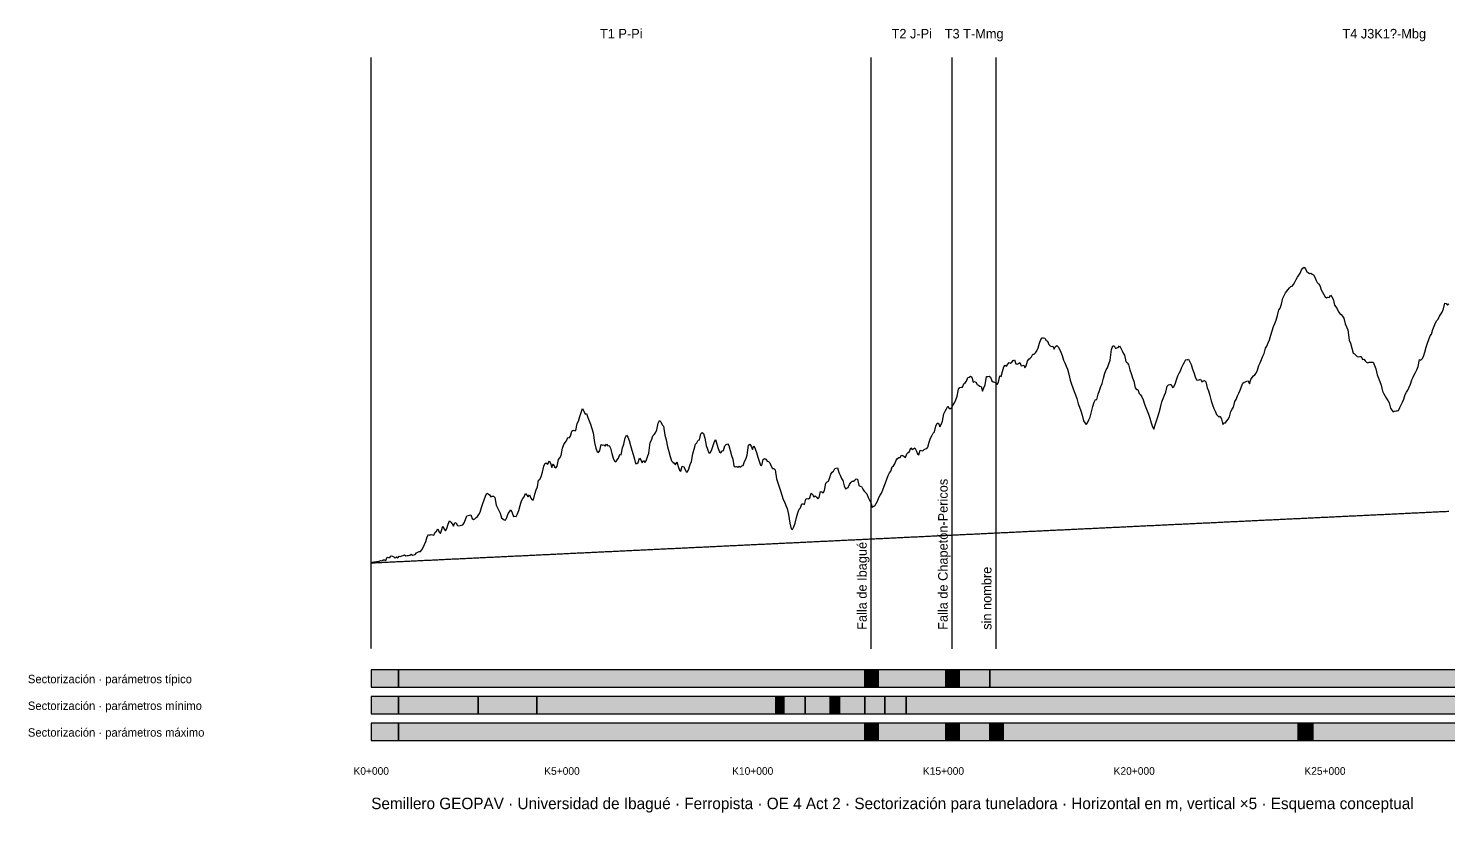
# Model space of a CAD drawing. Header units: metres. Extents: x -8987 to 52212, y -1790 to 18763.
# Drawn here: x -8987 to 28241, y -1790 to 18763 of the extents above; entities that cross this region are included whole.
import ezdxf
from ezdxf.enums import TextEntityAlignment as Align

# ---------------------------------------------------------------- set-up
doc = ezdxf.new("R2010")
doc.units = ezdxf.units.M
doc.linetypes.add('DASHED', pattern=[1.524, 1.27, -0.254])
for name, color, linetype in [('CONDICIONADA', 40, 'Continuous'), ('DESFAVORABLE', 1, 'Continuous'), ('FALLAS', 1, 'Continuous'), ('FAVORABLE', 3, 'Continuous'), ('RASANTE', 5, 'Continuous'), ('TERRENO', 8, 'Continuous'), ('TEXTO', 7, 'Continuous'), ('TRAMOS', 9, 'Continuous')]:
    doc.layers.add(name, color=color, linetype=linetype)

msp = doc.modelspace()

# ---------------------------------------------------------------- hatches: boundary and pattern name
at = {"layer": 'CONDICIONADA'}
for points in [[(2803.9, 800), (4336.5, 800), (4336.5, 1250), (2803.9, 1250)], [(10606.1, 800), (10815.05, 800), (10815.05, 1250), (10606.1, 1250)], [(11372.35, 800), (12034.15, 800), (12034.15, 1250), (11372.35, 1250)], [(12277.95, 800), (12939.75, 800), (12939.75, 1250), (12277.95, 1250)], [(13462.2, 800), (14019.5, 800), (14019.5, 1250), (13462.2, 1250)], [(24294.7, 100), (24677.8, 100), (24677.8, 550), (24294.7, 550)]]:
    msp.add_hatch(color=40, dxfattribs=at).paths.add_polyline_path(points)
at = {"layer": 'DESFAVORABLE'}
for points in [[(0, 1500), (714.05, 1500), (714.05, 1950), (0, 1950)], [(12939.75, 1500), (13288.05, 1500), (13288.05, 1950), (12939.75, 1950)], [(15064.45, 1500), (15412.75, 1500), (15412.75, 1950), (15064.45, 1950)], [(16213.9, 1500), (36729.4, 1500), (36729.4, 1950), (16213.9, 1950)], [(0, 800), (714.05, 800), (714.05, 1250), (0, 1250)], [(4336.5, 800), (10606.1, 800), (10606.1, 1250), (4336.5, 1250)], [(12034.15, 800), (12277.95, 800), (12277.95, 1250), (12034.15, 1250)], [(12939.75, 800), (13462.2, 800), (13462.2, 1250), (12939.75, 1250)], [(14019.5, 800), (52211.8, 800), (52211.8, 1250), (14019.5, 1250)], [(0, 100), (714.05, 100), (714.05, 550), (0, 550)], [(12939.75, 100), (13288.05, 100), (13288.05, 550), (12939.75, 550)], [(15064.45, 100), (15412.75, 100), (15412.75, 550), (15064.45, 550)], [(16213.9, 100), (16562.2, 100), (16562.2, 550), (16213.9, 550)]]:
    msp.add_hatch(color=1, dxfattribs=at).paths.add_polyline_path(points)
at = {"layer": 'FAVORABLE'}
for points in [[(714.05, 1500), (12939.75, 1500), (12939.75, 1950), (714.05, 1950)], [(13288.05, 1500), (15064.45, 1500), (15064.45, 1950), (13288.05, 1950)], [(15412.75, 1500), (16213.9, 1500), (16213.9, 1950), (15412.75, 1950)], [(714.05, 800), (2803.9, 800), (2803.9, 1250), (714.05, 1250)], [(10815.05, 800), (11372.35, 800), (11372.35, 1250), (10815.05, 1250)], [(714.05, 100), (12939.75, 100), (12939.75, 550), (714.05, 550)], [(13288.05, 100), (15064.45, 100), (15064.45, 550), (13288.05, 550)], [(15412.75, 100), (16213.9, 100), (16213.9, 550), (15412.75, 550)], [(16562.2, 100), (24294.7, 100), (24294.7, 550), (16562.2, 550)], [(24677.8, 100), (35022.7, 100), (35022.7, 550), (24677.8, 550)]]:
    msp.add_hatch(color=3, dxfattribs=at).paths.add_polyline_path(points)

# ---------------------------------------------------------------- linework, layer by layer
at = {"layer": 'CONDICIONADA'}
for points in [[(2803.9, 800), (4336.5, 800), (4336.5, 1250), (2803.9, 1250)], [(10606.1, 800), (10815.05, 800), (10815.05, 1250), (10606.1, 1250)], [(11372.35, 800), (12034.15, 800), (12034.15, 1250), (11372.35, 1250)], [(12277.95, 800), (12939.75, 800), (12939.75, 1250), (12277.95, 1250)], [(13462.2, 800), (14019.5, 800), (14019.5, 1250), (13462.2, 1250)], [(24294.7, 100), (24677.8, 100), (24677.8, 550), (24294.7, 550)]]:
    msp.add_lwpolyline(points, close=True, dxfattribs=at)
at = {"layer": 'DESFAVORABLE'}
for points in [[(0, 1500), (714.05, 1500), (714.05, 1950), (0, 1950)], [(12939.75, 1500), (13288.05, 1500), (13288.05, 1950), (12939.75, 1950)], [(15064.45, 1500), (15412.75, 1500), (15412.75, 1950), (15064.45, 1950)], [(16213.9, 1500), (36729.4, 1500), (36729.4, 1950), (16213.9, 1950)], [(0, 800), (714.05, 800), (714.05, 1250), (0, 1250)], [(4336.5, 800), (10606.1, 800), (10606.1, 1250), (4336.5, 1250)], [(12034.15, 800), (12277.95, 800), (12277.95, 1250), (12034.15, 1250)], [(12939.75, 800), (13462.2, 800), (13462.2, 1250), (12939.75, 1250)], [(14019.5, 800), (52211.8, 800), (52211.8, 1250), (14019.5, 1250)], [(0, 100), (714.05, 100), (714.05, 550), (0, 550)], [(12939.75, 100), (13288.05, 100), (13288.05, 550), (12939.75, 550)], [(15064.45, 100), (15412.75, 100), (15412.75, 550), (15064.45, 550)], [(16213.9, 100), (16562.2, 100), (16562.2, 550), (16213.9, 550)]]:
    msp.add_lwpolyline(points, close=True, dxfattribs=at)
at = {"layer": 'FALLAS'}
for p, q in [((13107.67, 2500), (13107.67, 18000)), ((15230.46, 2500), (15230.46, 18000)), ((16377.96, 2500), (16377.96, 18000))]:
    msp.add_line(p, q, dxfattribs=at)
at = {"layer": 'FAVORABLE'}
for points in [[(714.05, 1500), (12939.75, 1500), (12939.75, 1950), (714.05, 1950)], [(13288.05, 1500), (15064.45, 1500), (15064.45, 1950), (13288.05, 1950)], [(15412.75, 1500), (16213.9, 1500), (16213.9, 1950), (15412.75, 1950)], [(714.05, 800), (2803.9, 800), (2803.9, 1250), (714.05, 1250)], [(10815.05, 800), (11372.35, 800), (11372.35, 1250), (10815.05, 1250)], [(714.05, 100), (12939.75, 100), (12939.75, 550), (714.05, 550)], [(13288.05, 100), (15064.45, 100), (15064.45, 550), (13288.05, 550)], [(15412.75, 100), (16213.9, 100), (16213.9, 550), (15412.75, 550)], [(16562.2, 100), (24294.7, 100), (24294.7, 550), (16562.2, 550)], [(24677.8, 100), (35022.7, 100), (35022.7, 550), (24677.8, 550)]]:
    msp.add_lwpolyline(points, close=True, dxfattribs=at)
at = {"layer": 'RASANTE'}
msp.add_lwpolyline([(0, 4755), (34.8, 4756.5), (69.7, 4758.5), (104.5, 4760), (139.3, 4761.5), (174.2, 4763.5), (209, 4765), (243.8, 4766.5), (278.6, 4768.5), (313.5, 4770), (348.3, 4771.5), (383.1, 4773.5), (418, 4775), (452.8, 4776.5), (487.6, 4778.5), (522.5, 4780), (557.3, 4781.5), (592.1, 4783.5), (627, 4785), (661.8, 4786.5), (696.6, 4788.5), (731.5, 4790), (766.3, 4791.5), (801.1, 4793.5), (835.9, 4795), (870.8, 4796.5), (905.6, 4798.5), (940.4, 4800), (975.3, 4801.5), (1010.1, 4803.5), (1044.9, 4805), (1079.8, 4807), (1114.6, 4808.5), (1149.4, 4810), (1184.3, 4812), (1219.1, 4813.5), (1253.9, 4815), (1288.8, 4817), (1323.6, 4818.5), (1358.4, 4820), (1393.2, 4822), (1428.1, 4823.5), (1462.9, 4825), (1497.7, 4827), (1532.6, 4828.5), (1567.4, 4830), (1602.2, 4832), (1637.1, 4833.5), (1671.9, 4835), (1706.7, 4837), (1741.6, 4838.5), (1776.4, 4840), (1811.2, 4842), (1846, 4843.5), (1880.9, 4845), (1915.7, 4847), (1950.5, 4848.5), (1985.4, 4850), (2020.2, 4852), (2055, 4853.5), (2089.9, 4855), (2124.7, 4857), (2159.5, 4858.5), (2194.4, 4860), (2229.2, 4862), (2264, 4863.5), (2298.9, 4865), (2333.7, 4867), (2368.5, 4868.5), (2403.3, 4870), (2438.2, 4872), (2473, 4873.5), (2507.8, 4875), (2542.7, 4877), (2577.5, 4878.5), (2612.3, 4880), (2647.2, 4882), (2682, 4883.5), (2716.8, 4885), (2751.7, 4887), (2786.5, 4888.5), (2821.3, 4890), (2856.2, 4892), (2891, 4893.5), (2925.8, 4895), (2960.6, 4897), (2995.5, 4898.5), (3030.3, 4900), (3065.1, 4902), (3100, 4903.5), (3134.8, 4905.5), (3169.6, 4907), (3204.5, 4908.5), (3239.3, 4910.5), (3274.1, 4912), (3309, 4913.5), (3343.8, 4915.5), (3378.6, 4917), (3413.4, 4918.5), (3448.3, 4920.5), (3483.1, 4922), (3517.9, 4923.5), (3552.8, 4925.5), (3587.6, 4927), (3622.4, 4928.5), (3657.3, 4930.5), (3692.1, 4932), (3726.9, 4933.5), (3761.8, 4935.5), (3796.6, 4937), (3831.4, 4938.5), (3866.3, 4940.5), (3901.1, 4942), (3935.9, 4943.5), (3970.7, 4945.5), (4005.6, 4947), (4040.4, 4948.5), (4075.2, 4950.5), (4110.1, 4952), (4144.9, 4953.5), (4179.7, 4955.5), (4214.6, 4957), (4249.4, 4958.5), (4284.2, 4960.5), (4319.1, 4962), (4353.9, 4963.5), (4388.7, 4965.5), (4423.5, 4967), (4458.4, 4968.5), (4493.2, 4970.5), (4528, 4972), (4562.9, 4973.5), (4597.7, 4975.5), (4632.5, 4977), (4667.4, 4978.5), (4702.2, 4980.5), (4737, 4982), (4771.9, 4983.5), (4806.7, 4985.5), (4841.5, 4987), (4876.4, 4988.5), (4911.2, 4990.5), (4946, 4992), (4980.8, 4993.5), (5015.7, 4995.5), (5050.5, 4997), (5085.3, 4998.5), (5120.2, 5000.5), (5155, 5002), (5189.8, 5003.5), (5224.7, 5005.5), (5259.5, 5007), (5294.3, 5009), (5329.2, 5010.5), (5364, 5012), (5398.8, 5014), (5433.7, 5015.5), (5468.5, 5017), (5503.3, 5019), (5538.1, 5020.5), (5573, 5022), (5607.8, 5024), (5642.6, 5025.5), (5677.5, 5027), (5712.3, 5029), (5747.1, 5030.5), (5782, 5032), (5816.8, 5034), (5851.6, 5035.5), (5886.5, 5037), (5921.3, 5039), (5956.1, 5040.5), (5990.9, 5042), (6025.8, 5044), (6060.6, 5045.5), (6095.4, 5047), (6130.3, 5049), (6165.1, 5050.5), (6199.9, 5052), (6234.8, 5054), (6269.6, 5055.5), (6304.4, 5057), (6339.3, 5059), (6374.1, 5060.5), (6408.9, 5062), (6443.8, 5064), (6478.6, 5065.5), (6513.4, 5067), (6548.2, 5069), (6583.1, 5070.5), (6617.9, 5072), (6652.7, 5074), (6687.6, 5075.5), (6722.4, 5077), (6757.2, 5079), (6792.1, 5080.5), (6826.9, 5082), (6861.7, 5084), (6896.6, 5085.5), (6931.4, 5087), (6966.2, 5089), (7001.1, 5090.5), (7035.9, 5092), (7070.7, 5094), (7105.5, 5095.5), (7140.4, 5097), (7175.2, 5099), (7210, 5100.5), (7244.9, 5102), (7279.7, 5104), (7314.5, 5105.5), (7349.4, 5107.5), (7384.2, 5109), (7419, 5110.5), (7453.9, 5112.5), (7488.7, 5114), (7523.5, 5115.5), (7558.3, 5117.5), (7593.2, 5119), (7628, 5120.5), (7662.8, 5122.5), (7697.7, 5124), (7732.5, 5125.5), (7767.3, 5127.5), (7802.2, 5129), (7837, 5130.5), (7871.8, 5132.5), (7906.7, 5134), (7941.5, 5135.5), (7976.3, 5137.5), (8011.2, 5139), (8046, 5140.5), (8080.8, 5142.5), (8115.6, 5144), (8150.5, 5145.5), (8185.3, 5147.5), (8220.1, 5149), (8255, 5150.5), (8289.8, 5152.5), (8324.6, 5154), (8359.5, 5155.5), (8394.3, 5157.5), (8429.1, 5159), (8464, 5160.5), (8498.8, 5162.5), (8533.6, 5164), (8568.5, 5165.5), (8603.3, 5167.5), (8638.1, 5169), (8672.9, 5170.5), (8707.8, 5172.5), (8742.6, 5174), (8777.4, 5175.5), (8812.3, 5177.5), (8847.1, 5179), (8881.9, 5180.5), (8916.8, 5182.5), (8951.6, 5184), (8986.4, 5185.5), (9021.3, 5187.5), (9056.1, 5189), (9090.9, 5190.5), (9125.7, 5192.5), (9160.6, 5194), (9195.4, 5195.5), (9230.2, 5197.5), (9265.1, 5199), (9299.9, 5200.5), (9334.7, 5202.5), (9369.6, 5204), (9404.4, 5206), (9439.2, 5207.5), (9474.1, 5209), (9508.9, 5211), (9543.7, 5212.5), (9578.6, 5214), (9613.4, 5216), (9648.2, 5217.5), (9683, 5219), (9717.9, 5221), (9752.7, 5222.5), (9787.5, 5224), (9822.4, 5226), (9857.2, 5227.5), (9892, 5229), (9926.9, 5231), (9961.7, 5232.5), (9996.5, 5234), (10031.4, 5236), (10066.2, 5237.5), (10101, 5239), (10135.8, 5241), (10170.7, 5242.5), (10205.5, 5244), (10240.3, 5246), (10275.2, 5247.5), (10310, 5249), (10344.8, 5251), (10379.7, 5252.5), (10414.5, 5254), (10449.3, 5256), (10484.2, 5257.5), (10519, 5259), (10553.8, 5261), (10588.7, 5262.5), (10623.5, 5264), (10658.3, 5266), (10693.1, 5267.5), (10728, 5269), (10762.8, 5271), (10797.6, 5272.5), (10832.5, 5274), (10867.3, 5276), (10902.1, 5277.5), (10937, 5279), (10971.8, 5281), (11006.6, 5282.5), (11041.5, 5284), (11076.3, 5286), (11111.1, 5287.5), (11146, 5289), (11180.8, 5291), (11215.6, 5292.5), (11250.4, 5294), (11285.3, 5296), (11320.1, 5297.5), (11354.9, 5299), (11389.8, 5301), (11424.6, 5302.5), (11459.4, 5304), (11494.3, 5306), (11529.1, 5307.5), (11563.9, 5309.5), (11598.8, 5311), (11633.6, 5312.5), (11668.4, 5314.5), (11703.2, 5316), (11738.1, 5317.5), (11772.9, 5319.5), (11807.7, 5321), (11842.6, 5322.5), (11877.4, 5324.5), (11912.2, 5326), (11947.1, 5327.5), (11981.9, 5329.5), (12016.7, 5331), (12051.6, 5332.5), (12086.4, 5334.5), (12121.2, 5336), (12156.1, 5337.5), (12190.9, 5339.5), (12225.7, 5341), (12260.5, 5342.5), (12295.4, 5344.5), (12330.2, 5346), (12365, 5347.5), (12399.9, 5349.5), (12434.7, 5351), (12469.5, 5352.5), (12504.4, 5354.5), (12539.2, 5356), (12574, 5357.5), (12608.9, 5359.5), (12643.7, 5361), (12678.5, 5362.5), (12713.4, 5364.5), (12748.2, 5366), (12783, 5367.5), (12817.8, 5369.5), (12852.7, 5371), (12887.5, 5372.5), (12922.3, 5374.5), (12957.2, 5376), (12992, 5377.5), (13026.8, 5379.5), (13061.7, 5381), (13096.5, 5382.5), (13131.3, 5384.5), (13166.2, 5386), (13201, 5387.5), (13235.8, 5389.5), (13270.6, 5391), (13305.5, 5392.5), (13340.3, 5394.5), (13375.1, 5396), (13410, 5397.5), (13444.8, 5399.5), (13479.6, 5401), (13514.5, 5402.5), (13549.3, 5404.5), (13584.1, 5406), (13619, 5408), (13653.8, 5409.5), (13688.6, 5411), (13723.5, 5413), (13758.3, 5414.5), (13793.1, 5416), (13827.9, 5418), (13862.8, 5419.5), (13897.6, 5421), (13932.4, 5423), (13967.3, 5424.5), (14002.1, 5426), (14036.9, 5428), (14071.8, 5429.5), (14106.6, 5431), (14141.4, 5433), (14176.3, 5434.5), (14211.1, 5436), (14245.9, 5438), (14280.8, 5439.5), (14315.6, 5441), (14350.4, 5443), (14385.2, 5444.5), (14420.1, 5446), (14454.9, 5448), (14489.7, 5449.5), (14524.6, 5451), (14559.4, 5453), (14594.2, 5454.5), (14629.1, 5456), (14663.9, 5458), (14698.7, 5459.5), (14733.6, 5461), (14768.4, 5463), (14803.2, 5464.5), (14838, 5466), (14872.9, 5468), (14907.7, 5469.5), (14942.5, 5471), (14977.4, 5473), (15012.2, 5474.5), (15047, 5476), (15081.9, 5478), (15116.7, 5479.5), (15151.5, 5481), (15186.4, 5483), (15221.2, 5484.5), (15256, 5486), (15290.9, 5488), (15325.7, 5489.5), (15360.5, 5491), (15395.3, 5493), (15430.2, 5494.5), (15465, 5496), (15499.8, 5498), (15534.7, 5499.5), (15569.5, 5501), (15604.3, 5503), (15639.2, 5504.5), (15674, 5506.5), (15708.8, 5508), (15743.7, 5509.5), (15778.5, 5511.5), (15813.3, 5513), (15848.1, 5514.5), (15883, 5516.5), (15917.8, 5518), (15952.6, 5519.5), (15987.5, 5521.5), (16022.3, 5523), (16057.1, 5524.5), (16092, 5526.5), (16126.8, 5528), (16161.6, 5529.5), (16196.5, 5531.5), (16231.3, 5533), (16266.1, 5534.5), (16301, 5536.5), (16335.8, 5538), (16370.6, 5539.5), (16405.4, 5541.5), (16440.3, 5543), (16475.1, 5544.5), (16509.9, 5546.5), (16544.8, 5548), (16579.6, 5549.5), (16614.4, 5551.5), (16649.3, 5553), (16684.1, 5554.5), (16718.9, 5556.5), (16753.8, 5558), (16788.6, 5559.5), (16823.4, 5561.5), (16858.3, 5563), (16893.1, 5564.5), (16927.9, 5566.5), (16962.7, 5568), (16997.6, 5569.5), (17032.4, 5571.5), (17067.2, 5573), (17102.1, 5574.5), (17136.9, 5576.5), (17171.7, 5578), (17206.6, 5579.5), (17241.4, 5581.5), (17276.2, 5583), (17311.1, 5584.5), (17345.9, 5586.5), (17380.7, 5588), (17415.5, 5589.5), (17450.4, 5591.5), (17485.2, 5593), (17520, 5594.5), (17554.9, 5596.5), (17589.7, 5598), (17624.5, 5599.5), (17659.4, 5601.5), (17694.2, 5603), (17729, 5604.5), (17763.9, 5606.5), (17798.7, 5608), (17833.5, 5610), (17868.4, 5611.5), (17903.2, 5613), (17938, 5615), (17972.8, 5616.5), (18007.7, 5618), (18042.5, 5620), (18077.3, 5621.5), (18112.2, 5623), (18147, 5625), (18181.8, 5626.5), (18216.7, 5628), (18251.5, 5630), (18286.3, 5631.5), (18321.2, 5633), (18356, 5635), (18390.8, 5636.5), (18425.7, 5638), (18460.5, 5640), (18495.3, 5641.5), (18530.1, 5643), (18565, 5645), (18599.8, 5646.5), (18634.6, 5648), (18669.5, 5650), (18704.3, 5651.5), (18739.1, 5653), (18774, 5655), (18808.8, 5656.5), (18843.6, 5658), (18878.5, 5660), (18913.3, 5661.5), (18948.1, 5663), (18982.9, 5665), (19017.8, 5666.5), (19052.6, 5668), (19087.4, 5670), (19122.3, 5671.5), (19157.1, 5673), (19191.9, 5675), (19226.8, 5676.5), (19261.6, 5678), (19296.4, 5680), (19331.3, 5681.5), (19366.1, 5683), (19400.9, 5685), (19435.8, 5686.5), (19470.6, 5688), (19505.4, 5690), (19540.2, 5691.5), (19575.1, 5693), (19609.9, 5695), (19644.7, 5696.5), (19679.6, 5698), (19714.4, 5700), (19749.2, 5701.5), (19784.1, 5703), (19818.9, 5705), (19853.7, 5706.5), (19888.6, 5708.5), (19923.4, 5710), (19958.2, 5711.5), (19993.1, 5713.5), (20027.9, 5715), (20062.7, 5716.5), (20097.5, 5718.5), (20132.4, 5720), (20167.2, 5721.5), (20202, 5723.5), (20236.9, 5725), (20271.7, 5726.5), (20306.5, 5728.5), (20341.4, 5730), (20376.2, 5731.5), (20411, 5733.5), (20445.9, 5735), (20480.7, 5736.5), (20515.5, 5738.5), (20550.3, 5740), (20585.2, 5741.5), (20620, 5743.5), (20654.8, 5745), (20689.7, 5746.5), (20724.5, 5748.5), (20759.3, 5750), (20794.2, 5751.5), (20829, 5753.5), (20863.8, 5755), (20898.7, 5756.5), (20933.5, 5758.5), (20968.3, 5760), (21003.2, 5761.5), (21038, 5763.5), (21072.8, 5765), (21107.6, 5766.5), (21142.5, 5768.5), (21177.3, 5770), (21212.1, 5771.5), (21247, 5773.5), (21281.8, 5775), (21316.6, 5776.5), (21351.5, 5778.5), (21386.3, 5780), (21421.1, 5781.5), (21456, 5783.5), (21490.8, 5785), (21525.6, 5786.5), (21560.4, 5788.5), (21595.3, 5790), (21630.1, 5791.5), (21664.9, 5793.5), (21699.8, 5795), (21734.6, 5796.5), (21769.4, 5798.5), (21804.3, 5800), (21839.1, 5801.5), (21873.9, 5803.5), (21908.8, 5805), (21943.6, 5807), (21978.4, 5808.5), (22013.3, 5810), (22048.1, 5812), (22082.9, 5813.5), (22117.7, 5815), (22152.6, 5817), (22187.4, 5818.5), (22222.2, 5820), (22257.1, 5822), (22291.9, 5823.5), (22326.7, 5825), (22361.6, 5827), (22396.4, 5828.5), (22431.2, 5830), (22466.1, 5832), (22500.9, 5833.5), (22535.7, 5835), (22570.6, 5837), (22605.4, 5838.5), (22640.2, 5840), (22675, 5842), (22709.9, 5843.5), (22744.7, 5845), (22779.5, 5847), (22814.4, 5848.5), (22849.2, 5850), (22884, 5852), (22918.9, 5853.5), (22953.7, 5855), (22988.5, 5857), (23023.4, 5858.5), (23058.2, 5860), (23093, 5862), (23127.8, 5863.5), (23162.7, 5865), (23197.5, 5867), (23232.3, 5868.5), (23267.2, 5870), (23302, 5872), (23336.8, 5873.5), (23371.7, 5875), (23406.5, 5877), (23441.3, 5878.5), (23476.2, 5880), (23511, 5882), (23545.8, 5883.5), (23580.7, 5885), (23615.5, 5887), (23650.3, 5888.5), (23685.1, 5890), (23720, 5892), (23754.8, 5893.5), (23789.6, 5895), (23824.5, 5897), (23859.3, 5898.5), (23894.1, 5900), (23929, 5902), (23963.8, 5903.5), (23998.6, 5905), (24033.5, 5907), (24068.3, 5908.5), (24103.1, 5910.5), (24138, 5912), (24172.8, 5913.5), (24207.6, 5915.5), (24242.4, 5917), (24277.3, 5918.5), (24312.1, 5920.5), (24346.9, 5922), (24381.8, 5923.5), (24416.6, 5925.5), (24451.4, 5927), (24486.3, 5928.5), (24521.1, 5930.5), (24555.9, 5932), (24590.8, 5933.5), (24625.6, 5935.5), (24660.4, 5937), (24695.2, 5938.5), (24730.1, 5940.5), (24764.9, 5942), (24799.7, 5943.5), (24834.6, 5945.5), (24869.4, 5947), (24904.2, 5948.5), (24939.1, 5950.5), (24973.9, 5952), (25008.7, 5953.5), (25043.6, 5955.5), (25078.4, 5957), (25113.2, 5958.5), (25148.1, 5960.5), (25182.9, 5962), (25217.7, 5963.5), (25252.5, 5965.5), (25287.4, 5967), (25322.2, 5968.5), (25357, 5970.5), (25391.9, 5972), (25426.7, 5973.5), (25461.5, 5975.5), (25496.4, 5977), (25531.2, 5978.5), (25566, 5980.5), (25600.9, 5982), (25635.7, 5983.5), (25670.5, 5985.5), (25705.4, 5987), (25740.2, 5988.5), (25775, 5990.5), (25809.8, 5992), (25844.7, 5993.5), (25879.5, 5995.5), (25914.3, 5997), (25949.2, 5998.5), (25984, 6000.5), (26018.8, 6002), (26053.7, 6003.5), (26088.5, 6005.5), (26123.3, 6007), (26158.2, 6009), (26193, 6010.5), (26227.8, 6012), (26262.6, 6014), (26297.5, 6015.5), (26332.3, 6017), (26367.1, 6019), (26402, 6020.5), (26436.8, 6022), (26471.6, 6024), (26506.5, 6025.5), (26541.3, 6027), (26576.1, 6029), (26611, 6030.5), (26645.8, 6032), (26680.6, 6034), (26715.5, 6035.5), (26750.3, 6037), (26785.1, 6039), (26819.9, 6040.5), (26854.8, 6042), (26889.6, 6044), (26924.4, 6045.5), (26959.3, 6047), (26994.1, 6049), (27028.9, 6050.5), (27063.8, 6052), (27098.6, 6054), (27133.4, 6055.5), (27168.3, 6057), (27203.1, 6059), (27237.9, 6060.5), (27272.7, 6062), (27307.6, 6064), (27342.4, 6065.5), (27377.2, 6067), (27412.1, 6069), (27446.9, 6070.5), (27481.7, 6072), (27516.6, 6074), (27551.4, 6075.5), (27586.2, 6077), (27621.1, 6079), (27655.9, 6080.5), (27690.7, 6082), (27725.6, 6084), (27760.4, 6085.5), (27795.2, 6087), (27830, 6089), (27864.9, 6090.5), (27899.7, 6092), (27934.5, 6094), (27969.4, 6095.5), (28004.2, 6097), (28039, 6099), (28073.9, 6100.5), (28108.7, 6102), (28143.5, 6104), (28178.4, 6105.5), (28213.2, 6107.5), (28248, 6109)], dxfattribs=at)
at = {"layer": 'TERRENO'}
msp.add_lwpolyline([(0, 4755), (34.8, 4771), (69.7, 4783), (104.5, 4779.5), (139.3, 4794), (174.2, 4793), (209, 4802), (243.8, 4814), (278.6, 4804), (313.5, 4833), (348.3, 4831.5), (383.1, 4816), (418, 4906.5), (452.8, 4899.5), (487.6, 4893.5), (522.5, 4940), (557.3, 4930), (592.1, 4910.5), (627, 4877), (661.8, 4910.5), (696.6, 4891), (731.5, 4926.5), (766.3, 4921.5), (801.1, 4935), (835.9, 4950), (870.8, 4961.5), (905.6, 4943), (940.4, 4951), (975.3, 4945.5), (1010.1, 4958), (1044.9, 4983.5), (1079.8, 4955.5), (1114.6, 4963), (1149.4, 4971.5), (1184.3, 5015), (1219.1, 5038.5), (1253.9, 5051), (1288.8, 5054.5), (1323.6, 5098.5), (1358.4, 5154), (1393.2, 5233), (1428.1, 5318), (1462.9, 5436.5), (1497.7, 5502.5), (1532.6, 5482.5), (1567.4, 5496.5), (1602.2, 5493.5), (1637.1, 5479.5), (1671.9, 5557), (1706.7, 5589.5), (1741.6, 5649), (1776.4, 5557.5), (1811.2, 5529), (1846, 5605.5), (1880.9, 5719.5), (1915.7, 5634), (1950.5, 5593.5), (1985.4, 5656), (2020.2, 5773.5), (2055, 5859), (2089.9, 5819.5), (2124.7, 5774), (2159.5, 5717.5), (2194.4, 5811.5), (2229.2, 5795.5), (2264, 5737), (2298.9, 5723.5), (2333.7, 5732.5), (2368.5, 5743.5), (2403.3, 5753.5), (2438.2, 5801), (2473, 5888.5), (2507.8, 5987), (2542.7, 5998), (2577.5, 6003), (2612.3, 6018), (2647.2, 5918), (2682, 5893.5), (2716.8, 5911.5), (2751.7, 5944), (2786.5, 5972), (2821.3, 6019), (2856.2, 6084), (2891, 6206), (2925.8, 6311.5), (2960.6, 6407.5), (2995.5, 6499), (3030.3, 6578.5), (3065.1, 6564), (3100, 6537), (3134.8, 6486.5), (3169.6, 6502.5), (3204.5, 6503), (3239.3, 6469.5), (3274.1, 6270.5), (3309, 6199), (3343.8, 6123.5), (3378.6, 6059.5), (3413.4, 5933.5), (3448.3, 5906), (3483.1, 5884.5), (3517.9, 5872.5), (3552.8, 5942.5), (3587.6, 6049), (3622.4, 6095.5), (3657.3, 6143.5), (3692.1, 6064.5), (3726.9, 5974), (3761.8, 5978.5), (3796.6, 5973.5), (3831.4, 6037), (3866.3, 6129), (3901.1, 6255), (3935.9, 6379), (3970.7, 6445.5), (4005.6, 6487.5), (4040.4, 6571), (4075.2, 6531), (4110.1, 6489.5), (4144.9, 6536.5), (4179.7, 6452.5), (4214.6, 6403.5), (4249.4, 6406.5), (4284.2, 6557.5), (4319.1, 6669.5), (4353.9, 6745.5), (4388.7, 6919.5), (4423.5, 6942.5), (4458.4, 7018), (4493.2, 7132.5), (4528, 7287.5), (4562.9, 7367.5), (4597.7, 7369.5), (4632.5, 7343.5), (4667.4, 7431), (4702.2, 7371.5), (4737, 7258.5), (4771.9, 7352.5), (4806.7, 7270), (4841.5, 7248), (4876.4, 7293.5), (4911.2, 7465.5), (4946, 7511), (4980.8, 7571.5), (5015.7, 7763.5), (5050.5, 7861), (5085.3, 7911), (5120.2, 7951.5), (5155, 8040.5), (5189.8, 8036), (5224.7, 8074.5), (5259.5, 8204), (5294.3, 8230.5), (5329.2, 8228), (5364, 8226), (5398.8, 8408.5), (5433.7, 8472), (5468.5, 8589), (5503.3, 8694.5), (5538.1, 8800.5), (5573, 8732.5), (5607.8, 8654.5), (5642.6, 8669), (5677.5, 8566.5), (5712.3, 8477.5), (5747.1, 8389.5), (5782, 8272.5), (5816.8, 8167), (5851.6, 7910.5), (5886.5, 7757.5), (5921.3, 7666.5), (5956.1, 7649.5), (5990.9, 7698), (6025.8, 7860.5), (6060.6, 7839.5), (6095.4, 7852.5), (6130.3, 7814), (6165.1, 7862.5), (6199.9, 7819.5), (6234.8, 7835), (6269.6, 7757.5), (6304.4, 7624.5), (6339.3, 7502), (6374.1, 7420.5), (6408.9, 7402), (6443.8, 7456.5), (6478.6, 7497.5), (6513.4, 7594.5), (6548.2, 7582.5), (6583.1, 7770.5), (6617.9, 7867), (6652.7, 8030.5), (6687.6, 8100), (6722.4, 8049.5), (6757.2, 7959.5), (6792.1, 7833.5), (6826.9, 7711.5), (6861.7, 7591.5), (6896.6, 7475.5), (6931.4, 7355), (6966.2, 7362.5), (7001.1, 7388.5), (7035.9, 7496.5), (7070.7, 7453), (7105.5, 7373), (7140.4, 7441), (7175.2, 7389.5), (7210, 7426), (7244.9, 7533.5), (7279.7, 7634), (7314.5, 7908), (7349.4, 7975), (7384.2, 8087.5), (7419, 8119), (7453.9, 8160.5), (7488.7, 8243), (7523.5, 8420), (7558.3, 8486), (7593.2, 8448), (7628, 8373.5), (7662.8, 8335.5), (7697.7, 8106), (7732.5, 7977.5), (7767.3, 7795), (7802.2, 7676), (7837, 7546.5), (7871.8, 7432.5), (7906.7, 7395.5), (7941.5, 7366.5), (7976.3, 7323), (8011.2, 7405), (8046, 7276.5), (8080.8, 7181.5), (8115.6, 7155.5), (8150.5, 7286), (8185.3, 7278.5), (8220.1, 7218), (8255, 7141.5), (8289.8, 7144), (8324.6, 7221), (8359.5, 7331.5), (8394.3, 7415.5), (8429.1, 7612.5), (8464, 7738.5), (8498.8, 7862), (8533.6, 7902.5), (8568.5, 7969), (8603.3, 7977), (8638.1, 8135), (8672.9, 8174.5), (8707.8, 8150), (8742.6, 8027), (8777.4, 7831), (8812.3, 7734.5), (8847.1, 7636), (8881.9, 7637.5), (8916.8, 7701.5), (8951.6, 7802), (8986.4, 7908.5), (9021.3, 7989), (9056.1, 7866), (9090.9, 7754), (9125.7, 7666), (9160.6, 7643), (9195.4, 7688.5), (9230.2, 7696), (9265.1, 7825.5), (9299.9, 7861), (9334.7, 7874.5), (9369.6, 7828), (9404.4, 7701.5), (9439.2, 7572.5), (9474.1, 7473.5), (9508.9, 7295), (9543.7, 7273.5), (9578.6, 7283), (9613.4, 7263.5), (9648.2, 7292), (9683, 7260), (9717.9, 7298), (9752.7, 7304.5), (9787.5, 7407.5), (9822.4, 7471), (9857.2, 7578.5), (9892, 7840), (9926.9, 7869.5), (9961.7, 7816), (9996.5, 7728), (10031.4, 7820), (10066.2, 7741.5), (10101, 7647.5), (10135.8, 7523.5), (10170.7, 7418), (10205.5, 7317), (10240.3, 7308), (10275.2, 7466), (10310, 7489), (10344.8, 7469.5), (10379.7, 7419), (10414.5, 7412), (10449.3, 7374), (10484.2, 7293.5), (10519, 7232), (10553.8, 7230), (10588.7, 7189.5), (10623.5, 6956), (10658.3, 6854), (10693.1, 6748.5), (10728, 6639), (10762.8, 6533), (10797.6, 6414), (10832.5, 6351.5), (10867.3, 6256.5), (10902.1, 6178), (10937, 6022.5), (10971.8, 5792), (11006.6, 5649.5), (11041.5, 5631), (11076.3, 5695.5), (11111.1, 5797.5), (11146, 5941.5), (11180.8, 6068), (11215.6, 6165.5), (11250.4, 6201.5), (11285.3, 6299.5), (11320.1, 6298), (11354.9, 6286), (11389.8, 6425.5), (11424.6, 6440), (11459.4, 6432), (11494.3, 6460), (11529.1, 6585), (11563.9, 6549.5), (11598.8, 6482.5), (11633.6, 6515), (11668.4, 6478.5), (11703.2, 6434.5), (11738.1, 6466.5), (11772.9, 6622.5), (11807.7, 6616), (11842.6, 6594.5), (11877.4, 6649.5), (11912.2, 6845.5), (11947.1, 6880), (11981.9, 6893.5), (12016.7, 6993.5), (12051.6, 7078.5), (12086.4, 7129.5), (12121.2, 7162), (12156.1, 7225), (12190.9, 7238), (12225.7, 7243.5), (12260.5, 7120.5), (12295.4, 7053.5), (12330.2, 6966.5), (12365, 6914.5), (12399.9, 6771.5), (12434.7, 6699.5), (12469.5, 6713.5), (12504.4, 6726), (12539.2, 6812.5), (12574, 6861), (12608.9, 6896.5), (12643.7, 6894.5), (12678.5, 6925.5), (12713.4, 6954), (12748.2, 6944.5), (12783, 6778.5), (12817.8, 6761.5), (12852.7, 6759.5), (12887.5, 6690), (12922.3, 6638.5), (12957.2, 6603.5), (12992, 6566), (13026.8, 6464), (13061.7, 6397), (13096.5, 6329), (13131.3, 6214), (13166.2, 6241.5), (13201, 6246.5), (13235.8, 6308.5), (13270.6, 6373.5), (13305.5, 6466), (13340.3, 6529.5), (13375.1, 6582), (13410, 6670.5), (13444.8, 6766), (13479.6, 6852.5), (13514.5, 6953), (13549.3, 7043), (13584.1, 7110.5), (13619, 7155.5), (13653.8, 7271), (13688.6, 7301), (13723.5, 7352), (13758.3, 7445.5), (13793.1, 7492.5), (13827.9, 7517), (13862.8, 7520.5), (13897.6, 7582), (13932.4, 7571), (13967.3, 7540), (14002.1, 7512.5), (14036.9, 7615.5), (14071.8, 7644.5), (14106.6, 7675), (14141.4, 7770), (14176.3, 7729), (14211.1, 7745.5), (14245.9, 7770), (14280.8, 7700), (14315.6, 7612), (14350.4, 7589), (14385.2, 7710.5), (14420.1, 7699), (14454.9, 7695.5), (14489.7, 7725.5), (14524.6, 7747.5), (14559.4, 7750), (14594.2, 7784), (14629.1, 7917), (14663.9, 8019.5), (14698.7, 8085), (14733.6, 8157), (14768.4, 8193), (14803.2, 8337.5), (14838, 8418), (14872.9, 8416), (14907.7, 8317.5), (14942.5, 8379.5), (14977.4, 8470), (15012.2, 8657.5), (15047, 8732), (15081.9, 8788.5), (15116.7, 8858), (15151.5, 8797), (15186.4, 8798), (15221.2, 8827), (15256, 8893.5), (15290.9, 8951.5), (15325.7, 9026), (15360.5, 9127), (15395.3, 9307), (15430.2, 9350.5), (15465, 9356.5), (15499.8, 9359), (15534.7, 9447), (15569.5, 9469.5), (15604.3, 9518.5), (15639.2, 9613.5), (15674, 9625), (15708.8, 9650.5), (15743.7, 9619.5), (15778.5, 9495), (15813.3, 9505.5), (15848.1, 9495.5), (15883, 9427.5), (15917.8, 9410.5), (15952.6, 9387.5), (15987.5, 9374), (16022.3, 9256.5), (16057.1, 9341.5), (16092, 9422), (16126.8, 9638.5), (16161.6, 9636.5), (16196.5, 9645), (16231.3, 9619.5), (16266.1, 9524), (16301, 9498), (16335.8, 9489.5), (16370.6, 9476), (16405.4, 9428), (16440.3, 9491.5), (16475.1, 9658.5), (16509.9, 9642), (16544.8, 9774.5), (16579.6, 9894), (16614.4, 9940), (16649.3, 9912), (16684.1, 9965), (16718.9, 10008), (16753.8, 9992.5), (16788.6, 10017), (16823.4, 10060.5), (16858.3, 10076.5), (16893.1, 9970), (16927.9, 9960.5), (16962.7, 9983.5), (16997.6, 10004.5), (17032.4, 9921.5), (17067.2, 9930), (17102.1, 9933), (17136.9, 9871), (17171.7, 9921), (17206.6, 10044.5), (17241.4, 10094.5), (17276.2, 10118), (17311.1, 10153), (17345.9, 10229), (17380.7, 10223.5), (17415.5, 10260.5), (17450.4, 10309.5), (17485.2, 10389), (17520, 10516), (17554.9, 10607), (17589.7, 10650), (17624.5, 10656), (17659.4, 10645.5), (17694.2, 10585), (17729, 10564.5), (17763.9, 10480), (17798.7, 10443), (17833.5, 10423.5), (17868.4, 10433), (17903.2, 10358), (17938, 10424.5), (17972.8, 10450.5), (18007.7, 10413.5), (18042.5, 10359.5), (18077.3, 10280.5), (18112.2, 10189), (18147, 10064), (18181.8, 9995.5), (18216.7, 9913), (18251.5, 9833.5), (18286.3, 9700), (18321.2, 9544.5), (18356, 9439), (18390.8, 9341), (18425.7, 9243.5), (18460.5, 9159), (18495.3, 9066), (18530.1, 8927.5), (18565, 8839.5), (18599.8, 8736), (18634.6, 8629), (18669.5, 8475), (18704.3, 8422), (18739.1, 8381), (18774, 8426.5), (18808.8, 8508), (18843.6, 8569.5), (18878.5, 8716), (18913.3, 8849), (18948.1, 8966), (18982.9, 9036.5), (19017.8, 9033), (19052.6, 9178), (19087.4, 9273.5), (19122.3, 9380), (19157.1, 9458), (19191.9, 9597), (19226.8, 9729.5), (19261.6, 9812.5), (19296.4, 9869.5), (19331.3, 9968.5), (19366.1, 10068.5), (19400.9, 10350.5), (19435.8, 10441), (19470.6, 10440.5), (19505.4, 10375), (19540.2, 10388), (19575.1, 10402), (19609.9, 10442.5), (19644.7, 10379), (19679.6, 10308.5), (19714.4, 10253.5), (19749.2, 10200), (19784.1, 10034), (19818.9, 9997), (19853.7, 9950.5), (19888.6, 9814.5), (19923.4, 9718), (19958.2, 9607.5), (19993.1, 9516.5), (20027.9, 9345.5), (20062.7, 9297.5), (20097.5, 9297.5), (20132.4, 9195), (20167.2, 9163.5), (20202, 9104.5), (20236.9, 9031), (20271.7, 8918.5), (20306.5, 8831.5), (20341.4, 8743.5), (20376.2, 8653.5), (20411, 8547), (20445.9, 8422.5), (20480.7, 8316.5), (20515.5, 8262.5), (20550.3, 8370), (20585.2, 8475.5), (20620, 8584.5), (20654.8, 8700), (20689.7, 8828), (20724.5, 8974), (20759.3, 9060.5), (20794.2, 9153.5), (20829, 9231), (20863.8, 9382), (20898.7, 9417.5), (20933.5, 9428), (20968.3, 9433.5), (21003.2, 9354.5), (21038, 9380), (21072.8, 9441.5), (21107.6, 9552), (21142.5, 9659.5), (21177.3, 9727), (21212.1, 9791), (21247, 9885), (21281.8, 9950), (21316.6, 10019), (21351.5, 10084.5), (21386.3, 10077.5), (21421.1, 10097), (21456, 10028), (21490.8, 9952.5), (21525.6, 9834), (21560.4, 9748.5), (21595.3, 9634), (21630.1, 9550), (21664.9, 9547), (21699.8, 9555.5), (21734.6, 9568.5), (21769.4, 9499.5), (21804.3, 9524), (21839.1, 9531), (21873.9, 9503), (21908.8, 9340), (21943.6, 9264), (21978.4, 9141), (22013.3, 9003), (22048.1, 8901), (22082.9, 8798), (22117.7, 8728.5), (22152.6, 8640.5), (22187.4, 8606.5), (22222.2, 8573), (22257.1, 8596.5), (22291.9, 8522), (22326.7, 8382.5), (22361.6, 8421), (22396.4, 8427), (22431.2, 8477), (22466.1, 8520), (22500.9, 8578.5), (22535.7, 8718), (22570.6, 8784.5), (22605.4, 8838.5), (22640.2, 8980.5), (22675, 9032.5), (22709.9, 9136.5), (22744.7, 9204.5), (22779.5, 9282.5), (22814.4, 9380), (22849.2, 9467.5), (22884, 9493.5), (22918.9, 9498.5), (22953.7, 9518.5), (22988.5, 9529.5), (23023.4, 9450.5), (23058.2, 9557), (23093, 9617), (23127.8, 9653), (23162.7, 9681.5), (23197.5, 9725), (23232.3, 9808), (23267.2, 9930), (23302, 9994.5), (23336.8, 10089.5), (23371.7, 10171.5), (23406.5, 10244), (23441.3, 10386.5), (23476.2, 10433.5), (23511, 10520), (23545.8, 10603), (23580.7, 10721.5), (23615.5, 10834.5), (23650.3, 10946), (23685.1, 11024.5), (23720, 11114.5), (23754.8, 11238), (23789.6, 11384.5), (23824.5, 11434.5), (23859.3, 11536.5), (23894.1, 11693.5), (23929, 11765.5), (23963.8, 11828.5), (23998.6, 11875), (24033.5, 11923.5), (24068.3, 11963.5), (24103.1, 11995.5), (24138, 12011.5), (24172.8, 12049.5), (24207.6, 12116.5), (24242.4, 12185), (24277.3, 12246), (24312.1, 12298.5), (24346.9, 12346), (24381.8, 12432.5), (24416.6, 12475), (24451.4, 12507.5), (24486.3, 12459.5), (24521.1, 12382.5), (24555.9, 12364.5), (24590.8, 12341), (24625.6, 12351), (24660.4, 12320.5), (24695.2, 12302.5), (24730.1, 12240.5), (24764.9, 12155), (24799.7, 12105.5), (24834.6, 12068), (24869.4, 12024.5), (24904.2, 11908), (24939.1, 11851.5), (24973.9, 11788.5), (25008.7, 11725), (25043.6, 11700.5), (25078.4, 11723), (25113.2, 11710.5), (25148.1, 11774), (25182.9, 11723.5), (25217.7, 11662.5), (25252.5, 11512), (25287.4, 11470), (25322.2, 11412), (25357, 11333), (25391.9, 11287.5), (25426.7, 11262), (25461.5, 11221.5), (25496.4, 11169.5), (25531.2, 11020.5), (25566, 10941), (25600.9, 10865.5), (25635.7, 10595.5), (25670.5, 10516), (25705.4, 10383), (25740.2, 10255.5), (25775, 10229.5), (25809.8, 10197), (25844.7, 10162.5), (25879.5, 10151.5), (25914.3, 10160.5), (25949.2, 10161.5), (25984, 10084), (26018.8, 10092.5), (26053.7, 10046), (26088.5, 10018), (26123.3, 9999), (26158.2, 10019.5), (26193, 10015), (26227.8, 10015.5), (26262.6, 10018), (26297.5, 9932), (26332.3, 9844.5), (26367.1, 9687), (26402, 9595), (26436.8, 9508), (26471.6, 9409), (26506.5, 9259), (26541.3, 9186.5), (26576.1, 9121.5), (26611, 9059), (26645.8, 9014), (26680.6, 8951.5), (26715.5, 8810.5), (26750.3, 8756), (26785.1, 8717), (26819.9, 8728.5), (26854.8, 8740), (26889.6, 8739.5), (26924.4, 8745.5), (26959.3, 8826.5), (26994.1, 8899.5), (27028.9, 8968), (27063.8, 9047), (27098.6, 9169.5), (27133.4, 9229), (27168.3, 9285), (27203.1, 9360), (27237.9, 9438.5), (27272.7, 9550), (27307.6, 9618.5), (27342.4, 9681), (27377.2, 9745), (27412.1, 9818.5), (27446.9, 9898), (27481.7, 10085), (27516.6, 10068.5), (27551.4, 10107), (27586.2, 10164.5), (27621.1, 10278), (27655.9, 10410), (27690.7, 10514.5), (27725.6, 10610), (27760.4, 10709.5), (27795.2, 10747), (27830, 10872), (27864.9, 10956), (27899.7, 11045), (27934.5, 11104.5), (27969.4, 11145.5), (28004.2, 11221), (28039, 11270.5), (28073.9, 11328), (28108.7, 11417.5), (28143.5, 11565.5), (28178.4, 11553.5), (28213.2, 11507.5), (28248, 11543)], dxfattribs=at)
at = {"layer": 'TRAMOS', "linetype": 'DASHED'}
for p, q in [((0, 2500), (0, 18000)), ((13107.67, 2500), (13107.67, 18000)), ((15230.46, 2500), (15230.46, 18000)), ((16377.96, 2500), (16377.96, 18000))]:
    msp.add_line(p, q, dxfattribs=at)

# ---------------------------------------------------------------- texts
at = {"layer": 'FALLAS'}
for s, p in [('Falla de Chapetón-Pericos', (15110.46, 3000)), ('Falla de Ibagué', (12987.67, 3000)), ('sin nombre', (16257.96, 3000))]:
    msp.add_text(s, height=250, rotation=90, dxfattribs=at).set_placement(p)
at = {"layer": 'TEXTO'}
for s, height, p in [('Sectorización · parámetros típico', 220, (-9000, 1600)), ('Sectorización · parámetros mínimo', 220, (-9000, 900)), ('Sectorización · parámetros máximo', 220, (-9000, 200)), ('Semillero GEOPAV · Universidad de Ibagué · Ferropista · OE 4 Act 2 · Sectorización para tuneladora · Horizontal en m, vertical ×5 · Esquema conceptual', 300, (0, -1700))]:
    msp.add_text(s, height=height, dxfattribs=at).set_placement(p)
for s, p in [('K0+000', (0, -800)), ('K5+000', (5000, -800)), ('K10+000', (10000, -800)), ('K15+000', (15000, -800)), ('K20+000', (20000, -800)), ('K25+000', (25000, -800))]:
    msp.add_text(s, height=200, dxfattribs=at).set_placement(p, align=Align.CENTER)
at = {"layer": 'TRAMOS'}
for s, p in [('T1 P-Pi', (6553.84, 18500)), ('T2 J-Pi', (14169.07, 18500)), ('T3 T-Mmg', (15804.21, 18500)), ('T4 J3K1?-Mbg', (26553.81, 18500))]:
    msp.add_text(s, height=250, dxfattribs=at).set_placement(p, align=Align.CENTER)

doc.saveas('drawing.dxf')
